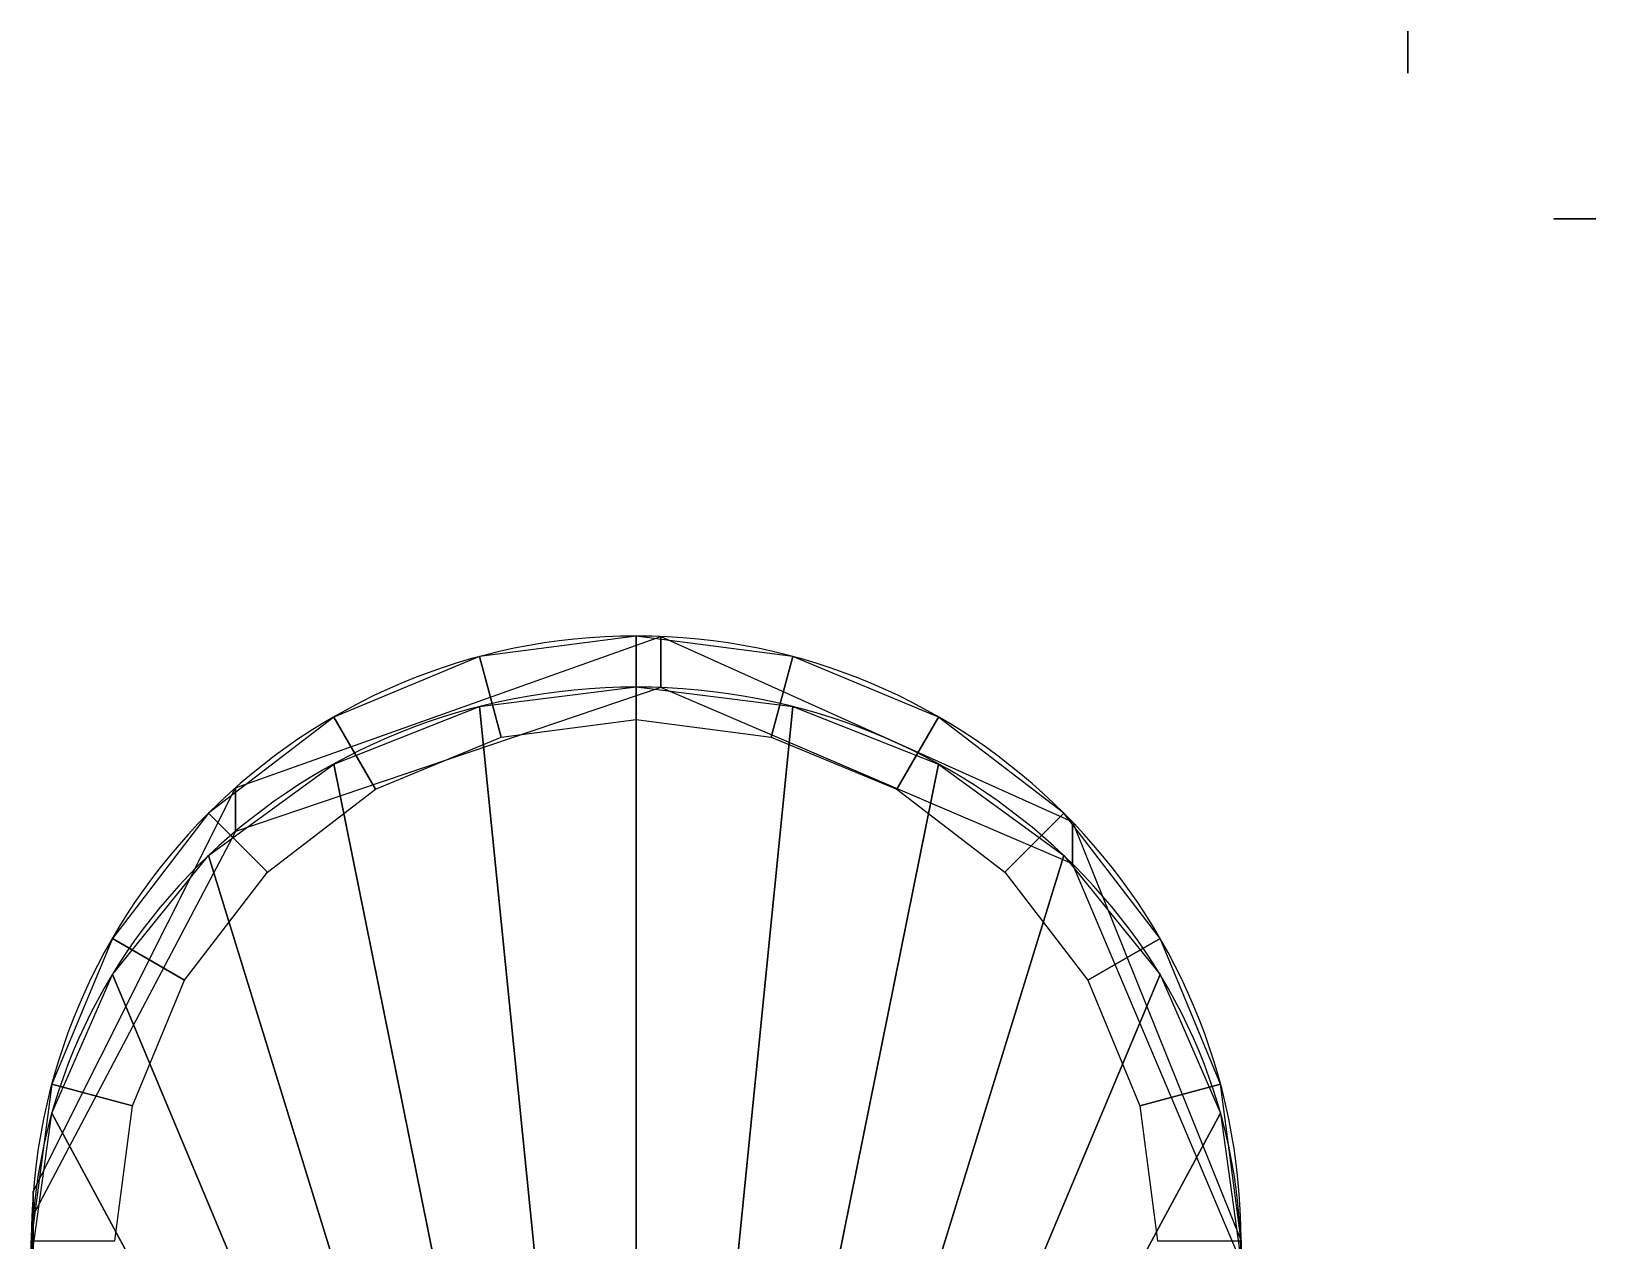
# Model space of a CAD drawing. Extents: x 89097 to 90972, y 10394 to 13619.
# Drawn here: x 89097 to 90972, y 12169 to 13619 of the extents above; entities that cross this region are included whole.
import ezdxf

# ---------------------------------------------------------------- set-up
doc = ezdxf.new("R2010")
doc.units = 0
doc.header["$LTSCALE"] = 50
doc.header["$MEASUREMENT"] = 0
for name, color, linetype in [('5HAT', 5, 'CONTINUOUS'), ('GRIL', 182, 'CONTINUOUS'), ('TOWER', 150, 'CONTINUOUS')]:
    doc.layers.add(name, color=color, linetype=linetype)

msp = doc.modelspace()

# ---------------------------------------------------------------- linework, layer by layer
at = {"layer": '5HAT', "extrusion": (1, 0, 0)}
for centre in [(13594.2, 8900, 90746.6), (13594.2, 9050, 90746.6)]:
    msp.add_circle(centre, 25, dxfattribs=at)
at = {"layer": '5HAT', "extrusion": (0, 1, 0)}
for centre in [(-90946.6, 8900, 13394.2), (-90946.6, 9050, 13394.2)]:
    msp.add_circle(centre, 25, dxfattribs=at)
at = {"layer": 'TOWER', "color": 253}
for p, q in [((89096.6, 11119.2, 5850), (89096.6, 12169.2, 5850)), ((89096.6, 11119.2, 6650), (89096.6, 12169.2, 6650))]:
    msp.add_line(p, q, dxfattribs=at)
at = {"layer": 'TOWER', "color": 253, "elevation": 10000}
msp.add_lwpolyline([(90546.6, 12169.2, 1), (89096.6, 12169.2), (89096.6, 11119.2, 1), (90546.6, 11119.2)], format="xyb", close=True, dxfattribs=at)
at = {"layer": 'TOWER', "extrusion": (0, 0.309017, 0.951057), "elevation": 14345.2}
msp.add_lwpolyline([(-90546.6, -8107.4, 1), (-89096.6, -8107.4), (-89096.6, -7057.4, 1), (-90546.6, -7057.4)], format="xyb", close=True, dxfattribs=at)
at = {"layer": 'TOWER', "color": 253}
for centre in [(89821.6, 12169.2, 5850), (89821.6, 12169.2, 6650), (89821.6, 12169.2, 9950)]:
    msp.add_arc(centre, 725, 360, 180, dxfattribs=at)

# ---------------------------------------------------------------- meshes
at = {"layer": 'GRIL', "color": 253}
mesh = msp.add_polymesh((2, 13), dxfattribs=at)
for k, corner in enumerate([(90546.6, 12169.2, 6700), (90521.9, 12356.9, 6700), (90449.5, 12531.7, 6700), (90334.3, 12681.9, 6700), (90184.1, 12797.1, 6700), (90009.3, 12869.5, 6700), (89821.6, 12894.2, 6700), (89634, 12869.5, 6700), (89459.1, 12797.1, 6700), (89309, 12681.9, 6700), (89193.8, 12531.7, 6700), (89121.3, 12356.9, 6700), (89096.6, 12169.2, 6700), (90446.6, 12169.2, 6750), (90425.3, 12331, 6750), (90362.9, 12481.7, 6750), (90263.6, 12611.2, 6750), (90134.1, 12710.5, 6750), (89983.4, 12772.9, 6750), (89821.6, 12794.2, 6750), (89659.9, 12772.9, 6750), (89509.1, 12710.5, 6750), (89379.7, 12611.2, 6750), (89280.4, 12481.7, 6750), (89217.9, 12331, 6750), (89196.6, 12169.2, 6750)]):
    mesh.set_mesh_vertex(divmod(k, 13), corner)
mesh = msp.add_polymesh((2, 13), dxfattribs=at)
for k, corner in enumerate([(90546.6, 12169.2, 6800), (90521.9, 12356.9, 6800), (90449.5, 12531.7, 6800), (90334.3, 12681.9, 6800), (90184.1, 12797.1, 6800), (90009.3, 12869.5, 6800), (89821.6, 12894.2, 6800), (89634, 12869.5, 6800), (89459.1, 12797.1, 6800), (89309, 12681.9, 6800), (89193.8, 12531.7, 6800), (89121.3, 12356.9, 6800), (89096.6, 12169.2, 6800), (90446.6, 12169.2, 6850), (90425.3, 12331, 6850), (90362.9, 12481.7, 6850), (90263.6, 12611.2, 6850), (90134.1, 12710.5, 6850), (89983.4, 12772.9, 6850), (89821.6, 12794.2, 6850), (89659.9, 12772.9, 6850), (89509.1, 12710.5, 6850), (89379.7, 12611.2, 6850), (89280.4, 12481.7, 6850), (89217.9, 12331, 6850), (89196.6, 12169.2, 6850)]):
    mesh.set_mesh_vertex(divmod(k, 13), corner)
mesh = msp.add_polymesh((2, 13), dxfattribs=at)
for k, corner in enumerate([(90546.6, 12169.2, 6900), (90521.9, 12356.9, 6900), (90449.5, 12531.7, 6900), (90334.3, 12681.9, 6900), (90184.1, 12797.1, 6900), (90009.3, 12869.5, 6900), (89821.6, 12894.2, 6900), (89634, 12869.5, 6900), (89459.1, 12797.1, 6900), (89309, 12681.9, 6900), (89193.8, 12531.7, 6900), (89121.3, 12356.9, 6900), (89096.6, 12169.2, 6900), (90446.6, 12169.2, 6950), (90425.3, 12331, 6950), (90362.9, 12481.7, 6950), (90263.6, 12611.2, 6950), (90134.1, 12710.5, 6950), (89983.4, 12772.9, 6950), (89821.6, 12794.2, 6950), (89659.9, 12772.9, 6950), (89509.1, 12710.5, 6950), (89379.7, 12611.2, 6950), (89280.4, 12481.7, 6950), (89217.9, 12331, 6950), (89196.6, 12169.2, 6950)]):
    mesh.set_mesh_vertex(divmod(k, 13), corner)
mesh = msp.add_polymesh((2, 13), dxfattribs=at)
for k, corner in enumerate([(90546.6, 12169.2, 7000), (90521.9, 12356.9, 7000), (90449.5, 12531.7, 7000), (90334.3, 12681.9, 7000), (90184.1, 12797.1, 7000), (90009.3, 12869.5, 7000), (89821.6, 12894.2, 7000), (89634, 12869.5, 7000), (89459.1, 12797.1, 7000), (89309, 12681.9, 7000), (89193.8, 12531.7, 7000), (89121.3, 12356.9, 7000), (89096.6, 12169.2, 7000), (90446.6, 12169.2, 7050), (90425.3, 12331, 7050), (90362.9, 12481.7, 7050), (90263.6, 12611.2, 7050), (90134.1, 12710.5, 7050), (89983.4, 12772.9, 7050), (89821.6, 12794.2, 7050), (89659.9, 12772.9, 7050), (89509.1, 12710.5, 7050), (89379.7, 12611.2, 7050), (89280.4, 12481.7, 7050), (89217.9, 12331, 7050), (89196.6, 12169.2, 7050)]):
    mesh.set_mesh_vertex(divmod(k, 13), corner)
mesh = msp.add_polymesh((2, 13), dxfattribs=at)
for k, corner in enumerate([(90546.6, 12169.2, 7100), (90521.9, 12356.9, 7100), (90449.5, 12531.7, 7100), (90334.3, 12681.9, 7100), (90184.1, 12797.1, 7100), (90009.3, 12869.5, 7100), (89821.6, 12894.2, 7100), (89634, 12869.5, 7100), (89459.1, 12797.1, 7100), (89309, 12681.9, 7100), (89193.8, 12531.7, 7100), (89121.3, 12356.9, 7100), (89096.6, 12169.2, 7100), (90446.6, 12169.2, 7150), (90425.3, 12331, 7150), (90362.9, 12481.7, 7150), (90263.6, 12611.2, 7150), (90134.1, 12710.5, 7150), (89983.4, 12772.9, 7150), (89821.6, 12794.2, 7150), (89659.9, 12772.9, 7150), (89509.1, 12710.5, 7150), (89379.7, 12611.2, 7150), (89280.4, 12481.7, 7150), (89217.9, 12331, 7150), (89196.6, 12169.2, 7150)]):
    mesh.set_mesh_vertex(divmod(k, 13), corner)
mesh = msp.add_polymesh((2, 13), dxfattribs=at)
for k, corner in enumerate([(90546.6, 12169.2, 7200), (90521.9, 12356.9, 7200), (90449.5, 12531.7, 7200), (90334.3, 12681.9, 7200), (90184.1, 12797.1, 7200), (90009.3, 12869.5, 7200), (89821.6, 12894.2, 7200), (89634, 12869.5, 7200), (89459.1, 12797.1, 7200), (89309, 12681.9, 7200), (89193.8, 12531.7, 7200), (89121.3, 12356.9, 7200), (89096.6, 12169.2, 7200), (90446.6, 12169.2, 7250), (90425.3, 12331, 7250), (90362.9, 12481.7, 7250), (90263.6, 12611.2, 7250), (90134.1, 12710.5, 7250), (89983.4, 12772.9, 7250), (89821.6, 12794.2, 7250), (89659.9, 12772.9, 7250), (89509.1, 12710.5, 7250), (89379.7, 12611.2, 7250), (89280.4, 12481.7, 7250), (89217.9, 12331, 7250), (89196.6, 12169.2, 7250)]):
    mesh.set_mesh_vertex(divmod(k, 13), corner)
mesh = msp.add_polymesh((2, 13), dxfattribs=at)
for k, corner in enumerate([(90546.6, 12169.2, 7300), (90521.9, 12356.9, 7300), (90449.5, 12531.7, 7300), (90334.3, 12681.9, 7300), (90184.1, 12797.1, 7300), (90009.3, 12869.5, 7300), (89821.6, 12894.2, 7300), (89634, 12869.5, 7300), (89459.1, 12797.1, 7300), (89309, 12681.9, 7300), (89193.8, 12531.7, 7300), (89121.3, 12356.9, 7300), (89096.6, 12169.2, 7300), (90446.6, 12169.2, 7350), (90425.3, 12331, 7350), (90362.9, 12481.7, 7350), (90263.6, 12611.2, 7350), (90134.1, 12710.5, 7350), (89983.4, 12772.9, 7350), (89821.6, 12794.2, 7350), (89659.9, 12772.9, 7350), (89509.1, 12710.5, 7350), (89379.7, 12611.2, 7350), (89280.4, 12481.7, 7350), (89217.9, 12331, 7350), (89196.6, 12169.2, 7350)]):
    mesh.set_mesh_vertex(divmod(k, 13), corner)
mesh = msp.add_polymesh((2, 13), dxfattribs=at)
for k, corner in enumerate([(90546.6, 12169.2, 7400), (90521.9, 12356.9, 7400), (90449.5, 12531.7, 7400), (90334.3, 12681.9, 7400), (90184.1, 12797.1, 7400), (90009.3, 12869.5, 7400), (89821.6, 12894.2, 7400), (89634, 12869.5, 7400), (89459.1, 12797.1, 7400), (89309, 12681.9, 7400), (89193.8, 12531.7, 7400), (89121.3, 12356.9, 7400), (89096.6, 12169.2, 7400), (90446.6, 12169.2, 7450), (90425.3, 12331, 7450), (90362.9, 12481.7, 7450), (90263.6, 12611.2, 7450), (90134.1, 12710.5, 7450), (89983.4, 12772.9, 7450), (89821.6, 12794.2, 7450), (89659.9, 12772.9, 7450), (89509.1, 12710.5, 7450), (89379.7, 12611.2, 7450), (89280.4, 12481.7, 7450), (89217.9, 12331, 7450), (89196.6, 12169.2, 7450)]):
    mesh.set_mesh_vertex(divmod(k, 13), corner)
mesh = msp.add_polymesh((2, 13), dxfattribs=at)
for k, corner in enumerate([(90546.6, 12169.2, 7500), (90521.9, 12356.9, 7500), (90449.5, 12531.7, 7500), (90334.3, 12681.9, 7500), (90184.1, 12797.1, 7500), (90009.3, 12869.5, 7500), (89821.6, 12894.2, 7500), (89634, 12869.5, 7500), (89459.1, 12797.1, 7500), (89309, 12681.9, 7500), (89193.8, 12531.7, 7500), (89121.3, 12356.9, 7500), (89096.6, 12169.2, 7500), (90446.6, 12169.2, 7550), (90425.3, 12331, 7550), (90362.9, 12481.7, 7550), (90263.6, 12611.2, 7550), (90134.1, 12710.5, 7550), (89983.4, 12772.9, 7550), (89821.6, 12794.2, 7550), (89659.9, 12772.9, 7550), (89509.1, 12710.5, 7550), (89379.7, 12611.2, 7550), (89280.4, 12481.7, 7550), (89217.9, 12331, 7550), (89196.6, 12169.2, 7550)]):
    mesh.set_mesh_vertex(divmod(k, 13), corner)
mesh = msp.add_polymesh((2, 13), dxfattribs=at)
for k, corner in enumerate([(90546.6, 12169.2, 7600), (90521.9, 12356.9, 7600), (90449.5, 12531.7, 7600), (90334.3, 12681.9, 7600), (90184.1, 12797.1, 7600), (90009.3, 12869.5, 7600), (89821.6, 12894.2, 7600), (89634, 12869.5, 7600), (89459.1, 12797.1, 7600), (89309, 12681.9, 7600), (89193.8, 12531.7, 7600), (89121.3, 12356.9, 7600), (89096.6, 12169.2, 7600), (90446.6, 12169.2, 7650), (90425.3, 12331, 7650), (90362.9, 12481.7, 7650), (90263.6, 12611.2, 7650), (90134.1, 12710.5, 7650), (89983.4, 12772.9, 7650), (89821.6, 12794.2, 7650), (89659.9, 12772.9, 7650), (89509.1, 12710.5, 7650), (89379.7, 12611.2, 7650), (89280.4, 12481.7, 7650), (89217.9, 12331, 7650), (89196.6, 12169.2, 7650)]):
    mesh.set_mesh_vertex(divmod(k, 13), corner)
mesh = msp.add_polymesh((2, 13), dxfattribs=at)
for k, corner in enumerate([(90546.6, 12169.2, 7700), (90521.9, 12356.9, 7700), (90449.5, 12531.7, 7700), (90334.3, 12681.9, 7700), (90184.1, 12797.1, 7700), (90009.3, 12869.5, 7700), (89821.6, 12894.2, 7700), (89634, 12869.5, 7700), (89459.1, 12797.1, 7700), (89309, 12681.9, 7700), (89193.8, 12531.7, 7700), (89121.3, 12356.9, 7700), (89096.6, 12169.2, 7700), (90446.6, 12169.2, 7750), (90425.3, 12331, 7750), (90362.9, 12481.7, 7750), (90263.6, 12611.2, 7750), (90134.1, 12710.5, 7750), (89983.4, 12772.9, 7750), (89821.6, 12794.2, 7750), (89659.9, 12772.9, 7750), (89509.1, 12710.5, 7750), (89379.7, 12611.2, 7750), (89280.4, 12481.7, 7750), (89217.9, 12331, 7750), (89196.6, 12169.2, 7750)]):
    mesh.set_mesh_vertex(divmod(k, 13), corner)
mesh = msp.add_polymesh((2, 13), dxfattribs=at)
for k, corner in enumerate([(90546.6, 12169.2, 7800), (90521.9, 12356.9, 7800), (90449.5, 12531.7, 7800), (90334.3, 12681.9, 7800), (90184.1, 12797.1, 7800), (90009.3, 12869.5, 7800), (89821.6, 12894.2, 7800), (89634, 12869.5, 7800), (89459.1, 12797.1, 7800), (89309, 12681.9, 7800), (89193.8, 12531.7, 7800), (89121.3, 12356.9, 7800), (89096.6, 12169.2, 7800), (90446.6, 12169.2, 7850), (90425.3, 12331, 7850), (90362.9, 12481.7, 7850), (90263.6, 12611.2, 7850), (90134.1, 12710.5, 7850), (89983.4, 12772.9, 7850), (89821.6, 12794.2, 7850), (89659.9, 12772.9, 7850), (89509.1, 12710.5, 7850), (89379.7, 12611.2, 7850), (89280.4, 12481.7, 7850), (89217.9, 12331, 7850), (89196.6, 12169.2, 7850)]):
    mesh.set_mesh_vertex(divmod(k, 13), corner)
mesh = msp.add_polymesh((2, 13), dxfattribs=at)
for k, corner in enumerate([(90546.6, 12169.2, 7900), (90521.9, 12356.9, 7900), (90449.5, 12531.7, 7900), (90334.3, 12681.9, 7900), (90184.1, 12797.1, 7900), (90009.3, 12869.5, 7900), (89821.6, 12894.2, 7900), (89634, 12869.5, 7900), (89459.1, 12797.1, 7900), (89309, 12681.9, 7900), (89193.8, 12531.7, 7900), (89121.3, 12356.9, 7900), (89096.6, 12169.2, 7900), (90446.6, 12169.2, 7950), (90425.3, 12331, 7950), (90362.9, 12481.7, 7950), (90263.6, 12611.2, 7950), (90134.1, 12710.5, 7950), (89983.4, 12772.9, 7950), (89821.6, 12794.2, 7950), (89659.9, 12772.9, 7950), (89509.1, 12710.5, 7950), (89379.7, 12611.2, 7950), (89280.4, 12481.7, 7950), (89217.9, 12331, 7950), (89196.6, 12169.2, 7950)]):
    mesh.set_mesh_vertex(divmod(k, 13), corner)
mesh = msp.add_polymesh((2, 13), dxfattribs=at)
for k, corner in enumerate([(90546.6, 12169.2, 8000), (90521.9, 12356.9, 8000), (90449.5, 12531.7, 8000), (90334.3, 12681.9, 8000), (90184.1, 12797.1, 8000), (90009.3, 12869.5, 8000), (89821.6, 12894.2, 8000), (89634, 12869.5, 8000), (89459.1, 12797.1, 8000), (89309, 12681.9, 8000), (89193.8, 12531.7, 8000), (89121.3, 12356.9, 8000), (89096.6, 12169.2, 8000), (90446.6, 12169.2, 8050), (90425.3, 12331, 8050), (90362.9, 12481.7, 8050), (90263.6, 12611.2, 8050), (90134.1, 12710.5, 8050), (89983.4, 12772.9, 8050), (89821.6, 12794.2, 8050), (89659.9, 12772.9, 8050), (89509.1, 12710.5, 8050), (89379.7, 12611.2, 8050), (89280.4, 12481.7, 8050), (89217.9, 12331, 8050), (89196.6, 12169.2, 8050)]):
    mesh.set_mesh_vertex(divmod(k, 13), corner)
mesh = msp.add_polymesh((2, 13), dxfattribs=at)
for k, corner in enumerate([(90546.6, 12169.2, 8100), (90521.9, 12356.9, 8100), (90449.5, 12531.7, 8100), (90334.3, 12681.9, 8100), (90184.1, 12797.1, 8100), (90009.3, 12869.5, 8100), (89821.6, 12894.2, 8100), (89634, 12869.5, 8100), (89459.1, 12797.1, 8100), (89309, 12681.9, 8100), (89193.8, 12531.7, 8100), (89121.3, 12356.9, 8100), (89096.6, 12169.2, 8100), (90446.6, 12169.2, 8150), (90425.3, 12331, 8150), (90362.9, 12481.7, 8150), (90263.6, 12611.2, 8150), (90134.1, 12710.5, 8150), (89983.4, 12772.9, 8150), (89821.6, 12794.2, 8150), (89659.9, 12772.9, 8150), (89509.1, 12710.5, 8150), (89379.7, 12611.2, 8150), (89280.4, 12481.7, 8150), (89217.9, 12331, 8150), (89196.6, 12169.2, 8150)]):
    mesh.set_mesh_vertex(divmod(k, 13), corner)
mesh = msp.add_polymesh((2, 13), dxfattribs=at)
for k, corner in enumerate([(90546.6, 12169.2, 8200), (90521.9, 12356.9, 8200), (90449.5, 12531.7, 8200), (90334.3, 12681.9, 8200), (90184.1, 12797.1, 8200), (90009.3, 12869.5, 8200), (89821.6, 12894.2, 8200), (89634, 12869.5, 8200), (89459.1, 12797.1, 8200), (89309, 12681.9, 8200), (89193.8, 12531.7, 8200), (89121.3, 12356.9, 8200), (89096.6, 12169.2, 8200), (90446.6, 12169.2, 8250), (90425.3, 12331, 8250), (90362.9, 12481.7, 8250), (90263.6, 12611.2, 8250), (90134.1, 12710.5, 8250), (89983.4, 12772.9, 8250), (89821.6, 12794.2, 8250), (89659.9, 12772.9, 8250), (89509.1, 12710.5, 8250), (89379.7, 12611.2, 8250), (89280.4, 12481.7, 8250), (89217.9, 12331, 8250), (89196.6, 12169.2, 8250)]):
    mesh.set_mesh_vertex(divmod(k, 13), corner)
mesh = msp.add_polymesh((2, 13), dxfattribs=at)
for k, corner in enumerate([(90546.6, 12169.2, 8300), (90521.9, 12356.9, 8300), (90449.5, 12531.7, 8300), (90334.3, 12681.9, 8300), (90184.1, 12797.1, 8300), (90009.3, 12869.5, 8300), (89821.6, 12894.2, 8300), (89634, 12869.5, 8300), (89459.1, 12797.1, 8300), (89309, 12681.9, 8300), (89193.8, 12531.7, 8300), (89121.3, 12356.9, 8300), (89096.6, 12169.2, 8300), (90446.6, 12169.2, 8350), (90425.3, 12331, 8350), (90362.9, 12481.7, 8350), (90263.6, 12611.2, 8350), (90134.1, 12710.5, 8350), (89983.4, 12772.9, 8350), (89821.6, 12794.2, 8350), (89659.9, 12772.9, 8350), (89509.1, 12710.5, 8350), (89379.7, 12611.2, 8350), (89280.4, 12481.7, 8350), (89217.9, 12331, 8350), (89196.6, 12169.2, 8350)]):
    mesh.set_mesh_vertex(divmod(k, 13), corner)
mesh = msp.add_polymesh((2, 13), dxfattribs=at)
for k, corner in enumerate([(90546.6, 12169.2, 8400), (90521.9, 12356.9, 8400), (90449.5, 12531.7, 8400), (90334.3, 12681.9, 8400), (90184.1, 12797.1, 8400), (90009.3, 12869.5, 8400), (89821.6, 12894.2, 8400), (89634, 12869.5, 8400), (89459.1, 12797.1, 8400), (89309, 12681.9, 8400), (89193.8, 12531.7, 8400), (89121.3, 12356.9, 8400), (89096.6, 12169.2, 8400), (90446.6, 12169.2, 8450), (90425.3, 12331, 8450), (90362.9, 12481.7, 8450), (90263.6, 12611.2, 8450), (90134.1, 12710.5, 8450), (89983.4, 12772.9, 8450), (89821.6, 12794.2, 8450), (89659.9, 12772.9, 8450), (89509.1, 12710.5, 8450), (89379.7, 12611.2, 8450), (89280.4, 12481.7, 8450), (89217.9, 12331, 8450), (89196.6, 12169.2, 8450)]):
    mesh.set_mesh_vertex(divmod(k, 13), corner)
mesh = msp.add_polymesh((2, 13), dxfattribs=at)
for k, corner in enumerate([(90546.6, 12169.2, 8500), (90521.9, 12356.9, 8500), (90449.5, 12531.7, 8500), (90334.3, 12681.9, 8500), (90184.1, 12797.1, 8500), (90009.3, 12869.5, 8500), (89821.6, 12894.2, 8500), (89634, 12869.5, 8500), (89459.1, 12797.1, 8500), (89309, 12681.9, 8500), (89193.8, 12531.7, 8500), (89121.3, 12356.9, 8500), (89096.6, 12169.2, 8500), (90446.6, 12169.2, 8550), (90425.3, 12331, 8550), (90362.9, 12481.7, 8550), (90263.6, 12611.2, 8550), (90134.1, 12710.5, 8550), (89983.4, 12772.9, 8550), (89821.6, 12794.2, 8550), (89659.9, 12772.9, 8550), (89509.1, 12710.5, 8550), (89379.7, 12611.2, 8550), (89280.4, 12481.7, 8550), (89217.9, 12331, 8550), (89196.6, 12169.2, 8550)]):
    mesh.set_mesh_vertex(divmod(k, 13), corner)
mesh = msp.add_polymesh((2, 13), dxfattribs=at)
for k, corner in enumerate([(90546.6, 12169.2, 8600), (90521.9, 12356.9, 8600), (90449.5, 12531.7, 8600), (90334.3, 12681.9, 8600), (90184.1, 12797.1, 8600), (90009.3, 12869.5, 8600), (89821.6, 12894.2, 8600), (89634, 12869.5, 8600), (89459.1, 12797.1, 8600), (89309, 12681.9, 8600), (89193.8, 12531.7, 8600), (89121.3, 12356.9, 8600), (89096.6, 12169.2, 8600), (90446.6, 12169.2, 8650), (90425.3, 12331, 8650), (90362.9, 12481.7, 8650), (90263.6, 12611.2, 8650), (90134.1, 12710.5, 8650), (89983.4, 12772.9, 8650), (89821.6, 12794.2, 8650), (89659.9, 12772.9, 8650), (89509.1, 12710.5, 8650), (89379.7, 12611.2, 8650), (89280.4, 12481.7, 8650), (89217.9, 12331, 8650), (89196.6, 12169.2, 8650)]):
    mesh.set_mesh_vertex(divmod(k, 13), corner)
mesh = msp.add_polymesh((2, 13), dxfattribs=at)
for k, corner in enumerate([(90546.6, 12169.2, 8700), (90521.9, 12356.9, 8700), (90449.5, 12531.7, 8700), (90334.3, 12681.9, 8700), (90184.1, 12797.1, 8700), (90009.3, 12869.5, 8700), (89821.6, 12894.2, 8700), (89634, 12869.5, 8700), (89459.1, 12797.1, 8700), (89309, 12681.9, 8700), (89193.8, 12531.7, 8700), (89121.3, 12356.9, 8700), (89096.6, 12169.2, 8700), (90446.6, 12169.2, 8750), (90425.3, 12331, 8750), (90362.9, 12481.7, 8750), (90263.6, 12611.2, 8750), (90134.1, 12710.5, 8750), (89983.4, 12772.9, 8750), (89821.6, 12794.2, 8750), (89659.9, 12772.9, 8750), (89509.1, 12710.5, 8750), (89379.7, 12611.2, 8750), (89280.4, 12481.7, 8750), (89217.9, 12331, 8750), (89196.6, 12169.2, 8750)]):
    mesh.set_mesh_vertex(divmod(k, 13), corner)
mesh = msp.add_polymesh((2, 13), dxfattribs=at)
for k, corner in enumerate([(90546.6, 12169.2, 8800), (90521.9, 12356.9, 8800), (90449.5, 12531.7, 8800), (90334.3, 12681.9, 8800), (90184.1, 12797.1, 8800), (90009.3, 12869.5, 8800), (89821.6, 12894.2, 8800), (89634, 12869.5, 8800), (89459.1, 12797.1, 8800), (89309, 12681.9, 8800), (89193.8, 12531.7, 8800), (89121.3, 12356.9, 8800), (89096.6, 12169.2, 8800), (90446.6, 12169.2, 8850), (90425.3, 12331, 8850), (90362.9, 12481.7, 8850), (90263.6, 12611.2, 8850), (90134.1, 12710.5, 8850), (89983.4, 12772.9, 8850), (89821.6, 12794.2, 8850), (89659.9, 12772.9, 8850), (89509.1, 12710.5, 8850), (89379.7, 12611.2, 8850), (89280.4, 12481.7, 8850), (89217.9, 12331, 8850), (89196.6, 12169.2, 8850)]):
    mesh.set_mesh_vertex(divmod(k, 13), corner)
mesh = msp.add_polymesh((2, 13), dxfattribs=at)
for k, corner in enumerate([(90546.6, 12169.2, 8900), (90521.9, 12356.9, 8900), (90449.5, 12531.7, 8900), (90334.3, 12681.9, 8900), (90184.1, 12797.1, 8900), (90009.3, 12869.5, 8900), (89821.6, 12894.2, 8900), (89634, 12869.5, 8900), (89459.1, 12797.1, 8900), (89309, 12681.9, 8900), (89193.8, 12531.7, 8900), (89121.3, 12356.9, 8900), (89096.6, 12169.2, 8900), (90446.6, 12169.2, 8950), (90425.3, 12331, 8950), (90362.9, 12481.7, 8950), (90263.6, 12611.2, 8950), (90134.1, 12710.5, 8950), (89983.4, 12772.9, 8950), (89821.6, 12794.2, 8950), (89659.9, 12772.9, 8950), (89509.1, 12710.5, 8950), (89379.7, 12611.2, 8950), (89280.4, 12481.7, 8950), (89217.9, 12331, 8950), (89196.6, 12169.2, 8950)]):
    mesh.set_mesh_vertex(divmod(k, 13), corner)
mesh = msp.add_polymesh((2, 13), dxfattribs=at)
for k, corner in enumerate([(90546.6, 12169.2, 9000), (90521.9, 12356.9, 9000), (90449.5, 12531.7, 9000), (90334.3, 12681.9, 9000), (90184.1, 12797.1, 9000), (90009.3, 12869.5, 9000), (89821.6, 12894.2, 9000), (89634, 12869.5, 9000), (89459.1, 12797.1, 9000), (89309, 12681.9, 9000), (89193.8, 12531.7, 9000), (89121.3, 12356.9, 9000), (89096.6, 12169.2, 9000), (90446.6, 12169.2, 9050), (90425.3, 12331, 9050), (90362.9, 12481.7, 9050), (90263.6, 12611.2, 9050), (90134.1, 12710.5, 9050), (89983.4, 12772.9, 9050), (89821.6, 12794.2, 9050), (89659.9, 12772.9, 9050), (89509.1, 12710.5, 9050), (89379.7, 12611.2, 9050), (89280.4, 12481.7, 9050), (89217.9, 12331, 9050), (89196.6, 12169.2, 9050)]):
    mesh.set_mesh_vertex(divmod(k, 13), corner)
mesh = msp.add_polymesh((2, 13), dxfattribs=at)
for k, corner in enumerate([(90546.6, 12169.2, 9100), (90521.9, 12356.9, 9100), (90449.5, 12531.7, 9100), (90334.3, 12681.9, 9100), (90184.1, 12797.1, 9100), (90009.3, 12869.5, 9100), (89821.6, 12894.2, 9100), (89634, 12869.5, 9100), (89459.1, 12797.1, 9100), (89309, 12681.9, 9100), (89193.8, 12531.7, 9100), (89121.3, 12356.9, 9100), (89096.6, 12169.2, 9100), (90446.6, 12169.2, 9150), (90425.3, 12331, 9150), (90362.9, 12481.7, 9150), (90263.6, 12611.2, 9150), (90134.1, 12710.5, 9150), (89983.4, 12772.9, 9150), (89821.6, 12794.2, 9150), (89659.9, 12772.9, 9150), (89509.1, 12710.5, 9150), (89379.7, 12611.2, 9150), (89280.4, 12481.7, 9150), (89217.9, 12331, 9150), (89196.6, 12169.2, 9150)]):
    mesh.set_mesh_vertex(divmod(k, 13), corner)
mesh = msp.add_polymesh((2, 13), dxfattribs=at)
for k, corner in enumerate([(90546.6, 12169.2, 9200), (90521.9, 12356.9, 9200), (90449.5, 12531.7, 9200), (90334.3, 12681.9, 9200), (90184.1, 12797.1, 9200), (90009.3, 12869.5, 9200), (89821.6, 12894.2, 9200), (89634, 12869.5, 9200), (89459.1, 12797.1, 9200), (89309, 12681.9, 9200), (89193.8, 12531.7, 9200), (89121.3, 12356.9, 9200), (89096.6, 12169.2, 9200), (90446.6, 12169.2, 9250), (90425.3, 12331, 9250), (90362.9, 12481.7, 9250), (90263.6, 12611.2, 9250), (90134.1, 12710.5, 9250), (89983.4, 12772.9, 9250), (89821.6, 12794.2, 9250), (89659.9, 12772.9, 9250), (89509.1, 12710.5, 9250), (89379.7, 12611.2, 9250), (89280.4, 12481.7, 9250), (89217.9, 12331, 9250), (89196.6, 12169.2, 9250)]):
    mesh.set_mesh_vertex(divmod(k, 13), corner)
mesh = msp.add_polymesh((2, 13), dxfattribs=at)
for k, corner in enumerate([(90546.6, 12169.2, 9300), (90521.9, 12356.9, 9300), (90449.5, 12531.7, 9300), (90334.3, 12681.9, 9300), (90184.1, 12797.1, 9300), (90009.3, 12869.5, 9300), (89821.6, 12894.2, 9300), (89634, 12869.5, 9300), (89459.1, 12797.1, 9300), (89309, 12681.9, 9300), (89193.8, 12531.7, 9300), (89121.3, 12356.9, 9300), (89096.6, 12169.2, 9300), (90446.6, 12169.2, 9350), (90425.3, 12331, 9350), (90362.9, 12481.7, 9350), (90263.6, 12611.2, 9350), (90134.1, 12710.5, 9350), (89983.4, 12772.9, 9350), (89821.6, 12794.2, 9350), (89659.9, 12772.9, 9350), (89509.1, 12710.5, 9350), (89379.7, 12611.2, 9350), (89280.4, 12481.7, 9350), (89217.9, 12331, 9350), (89196.6, 12169.2, 9350)]):
    mesh.set_mesh_vertex(divmod(k, 13), corner)
mesh = msp.add_polymesh((2, 13), dxfattribs=at)
for k, corner in enumerate([(90546.6, 12169.2, 9400), (90521.9, 12356.9, 9400), (90449.5, 12531.7, 9400), (90334.3, 12681.9, 9400), (90184.1, 12797.1, 9400), (90009.3, 12869.5, 9400), (89821.6, 12894.2, 9400), (89634, 12869.5, 9400), (89459.1, 12797.1, 9400), (89309, 12681.9, 9400), (89193.8, 12531.7, 9400), (89121.3, 12356.9, 9400), (89096.6, 12169.2, 9400), (90446.6, 12169.2, 9450), (90425.3, 12331, 9450), (90362.9, 12481.7, 9450), (90263.6, 12611.2, 9450), (90134.1, 12710.5, 9450), (89983.4, 12772.9, 9450), (89821.6, 12794.2, 9450), (89659.9, 12772.9, 9450), (89509.1, 12710.5, 9450), (89379.7, 12611.2, 9450), (89280.4, 12481.7, 9450), (89217.9, 12331, 9450), (89196.6, 12169.2, 9450)]):
    mesh.set_mesh_vertex(divmod(k, 13), corner)
mesh = msp.add_polymesh((2, 13), dxfattribs=at)
for k, corner in enumerate([(90546.6, 12169.2, 9500), (90521.9, 12356.9, 9500), (90449.5, 12531.7, 9500), (90334.3, 12681.9, 9500), (90184.1, 12797.1, 9500), (90009.3, 12869.5, 9500), (89821.6, 12894.2, 9500), (89634, 12869.5, 9500), (89459.1, 12797.1, 9500), (89309, 12681.9, 9500), (89193.8, 12531.7, 9500), (89121.3, 12356.9, 9500), (89096.6, 12169.2, 9500), (90446.6, 12169.2, 9550), (90425.3, 12331, 9550), (90362.9, 12481.7, 9550), (90263.6, 12611.2, 9550), (90134.1, 12710.5, 9550), (89983.4, 12772.9, 9550), (89821.6, 12794.2, 9550), (89659.9, 12772.9, 9550), (89509.1, 12710.5, 9550), (89379.7, 12611.2, 9550), (89280.4, 12481.7, 9550), (89217.9, 12331, 9550), (89196.6, 12169.2, 9550)]):
    mesh.set_mesh_vertex(divmod(k, 13), corner)
mesh = msp.add_polymesh((2, 13), dxfattribs=at)
for k, corner in enumerate([(90546.6, 12169.2, 9600), (90521.9, 12356.9, 9600), (90449.5, 12531.7, 9600), (90334.3, 12681.9, 9600), (90184.1, 12797.1, 9600), (90009.3, 12869.5, 9600), (89821.6, 12894.2, 9600), (89634, 12869.5, 9600), (89459.1, 12797.1, 9600), (89309, 12681.9, 9600), (89193.8, 12531.7, 9600), (89121.3, 12356.9, 9600), (89096.6, 12169.2, 9600), (90446.6, 12169.2, 9650), (90425.3, 12331, 9650), (90362.9, 12481.7, 9650), (90263.6, 12611.2, 9650), (90134.1, 12710.5, 9650), (89983.4, 12772.9, 9650), (89821.6, 12794.2, 9650), (89659.9, 12772.9, 9650), (89509.1, 12710.5, 9650), (89379.7, 12611.2, 9650), (89280.4, 12481.7, 9650), (89217.9, 12331, 9650), (89196.6, 12169.2, 9650)]):
    mesh.set_mesh_vertex(divmod(k, 13), corner)
mesh = msp.add_polymesh((2, 13), dxfattribs=at)
for k, corner in enumerate([(90546.6, 12169.2, 9700), (90521.9, 12356.9, 9700), (90449.5, 12531.7, 9700), (90334.3, 12681.9, 9700), (90184.1, 12797.1, 9700), (90009.3, 12869.5, 9700), (89821.6, 12894.2, 9700), (89634, 12869.5, 9700), (89459.1, 12797.1, 9700), (89309, 12681.9, 9700), (89193.8, 12531.7, 9700), (89121.3, 12356.9, 9700), (89096.6, 12169.2, 9700), (90446.6, 12169.2, 9750), (90425.3, 12331, 9750), (90362.9, 12481.7, 9750), (90263.6, 12611.2, 9750), (90134.1, 12710.5, 9750), (89983.4, 12772.9, 9750), (89821.6, 12794.2, 9750), (89659.9, 12772.9, 9750), (89509.1, 12710.5, 9750), (89379.7, 12611.2, 9750), (89280.4, 12481.7, 9750), (89217.9, 12331, 9750), (89196.6, 12169.2, 9750)]):
    mesh.set_mesh_vertex(divmod(k, 13), corner)
mesh = msp.add_polymesh((2, 13), dxfattribs=at)
for k, corner in enumerate([(90546.6, 12169.2, 9800), (90521.9, 12356.9, 9800), (90449.5, 12531.7, 9800), (90334.3, 12681.9, 9800), (90184.1, 12797.1, 9800), (90009.3, 12869.5, 9800), (89821.6, 12894.2, 9800), (89634, 12869.5, 9800), (89459.1, 12797.1, 9800), (89309, 12681.9, 9800), (89193.8, 12531.7, 9800), (89121.3, 12356.9, 9800), (89096.6, 12169.2, 9800), (90446.6, 12169.2, 9850), (90425.3, 12331, 9850), (90362.9, 12481.7, 9850), (90263.6, 12611.2, 9850), (90134.1, 12710.5, 9850), (89983.4, 12772.9, 9850), (89821.6, 12794.2, 9850), (89659.9, 12772.9, 9850), (89509.1, 12710.5, 9850), (89379.7, 12611.2, 9850), (89280.4, 12481.7, 9850), (89217.9, 12331, 9850), (89196.6, 12169.2, 9850)]):
    mesh.set_mesh_vertex(divmod(k, 13), corner)
mesh = msp.add_polymesh((2, 13), dxfattribs=at)
for k, corner in enumerate([(90546.6, 12169.2, 9900), (90521.9, 12356.9, 9900), (90449.5, 12531.7, 9900), (90334.3, 12681.9, 9900), (90184.1, 12797.1, 9900), (90009.3, 12869.5, 9900), (89821.6, 12894.2, 9900), (89634, 12869.5, 9900), (89459.1, 12797.1, 9900), (89309, 12681.9, 9900), (89193.8, 12531.7, 9900), (89121.3, 12356.9, 9900), (89096.6, 12169.2, 9900), (90446.6, 12169.2, 9950), (90425.3, 12331, 9950), (90362.9, 12481.7, 9950), (90263.6, 12611.2, 9950), (90134.1, 12710.5, 9950), (89983.4, 12772.9, 9950), (89821.6, 12794.2, 9950), (89659.9, 12772.9, 9950), (89509.1, 12710.5, 9950), (89379.7, 12611.2, 9950), (89280.4, 12481.7, 9950), (89217.9, 12331, 9950), (89196.6, 12169.2, 9950)]):
    mesh.set_mesh_vertex(divmod(k, 13), corner)
mesh = msp.add_polymesh((2, 13), dxfattribs=at)
for k, corner in enumerate([(89096.6, 12143.5, 11137.8), (89121.3, 12322, 11079.8), (89193.8, 12488.3, 11025.7), (89309, 12631.1, 10979.3), (89459.1, 12740.7, 10943.7), (89634, 12809.6, 10921.4), (89821.6, 12833.1, 10913.7), (90009.3, 12809.6, 10921.4), (90184.1, 12740.7, 10943.7), (90334.3, 12631.1, 10979.3), (90449.5, 12488.3, 11025.7), (90521.9, 12322, 11079.8), (90546.6, 12143.5, 11137.8), (89096.6, 12143.5, 11137.8), (89217.5, 12143.5, 11137.8), (89338.3, 12143.5, 11137.8), (89459.1, 12143.5, 11137.8), (89580, 12143.5, 11137.8), (89700.8, 12143.5, 11137.8), (89821.6, 12143.5, 11137.8), (89942.5, 12143.5, 11137.8), (90063.3, 12143.5, 11137.8), (90184.1, 12143.5, 11137.8), (90305, 12143.5, 11137.8), (90425.8, 12143.5, 11137.8), (90546.6, 12143.5, 11137.8)]):
    mesh.set_mesh_vertex(divmod(k, 13), corner)
at = {"layer": 'TOWER', "color": 253}
mesh = msp.add_polymesh((2, 12), dxfattribs=dict(at, n_close=True))
for k, corner in enumerate([(90546.6, 11614.6, 10000), (90544.2, 11060.1, 10000), (90301.9, 10576.2, 10000), (89792, 10394.8, 10000), (89298.6, 10617.2, 10000), (89096.6, 11119.2, 10000), (89096.6, 11673.8, 10000), (89099, 12228.4, 10000), (89341.3, 12712.3, 10000), (89851.2, 12893.6, 10000), (90344.6, 12671.3, 10000), (90546.6, 12169.2, 10000), (90546.6, 11616.1, 11309.1), (90544.2, 11088.7, 11480.5), (90301.9, 10628.4, 11630.1), (89792, 10456, 11686.1), (89298.6, 10667.4, 11617.4), (89096.6, 11144.9, 11462.2), (89096.6, 11672.4, 11290.9), (89099, 12199.8, 11119.5), (89341.3, 12660, 10969.9), (89851.2, 12832.5, 10913.9), (90344.6, 12621, 10982.6), (90546.6, 12143.5, 11137.8)]):
    mesh.set_mesh_vertex(divmod(k, 12), corner)

doc.saveas('drawing.dxf')
